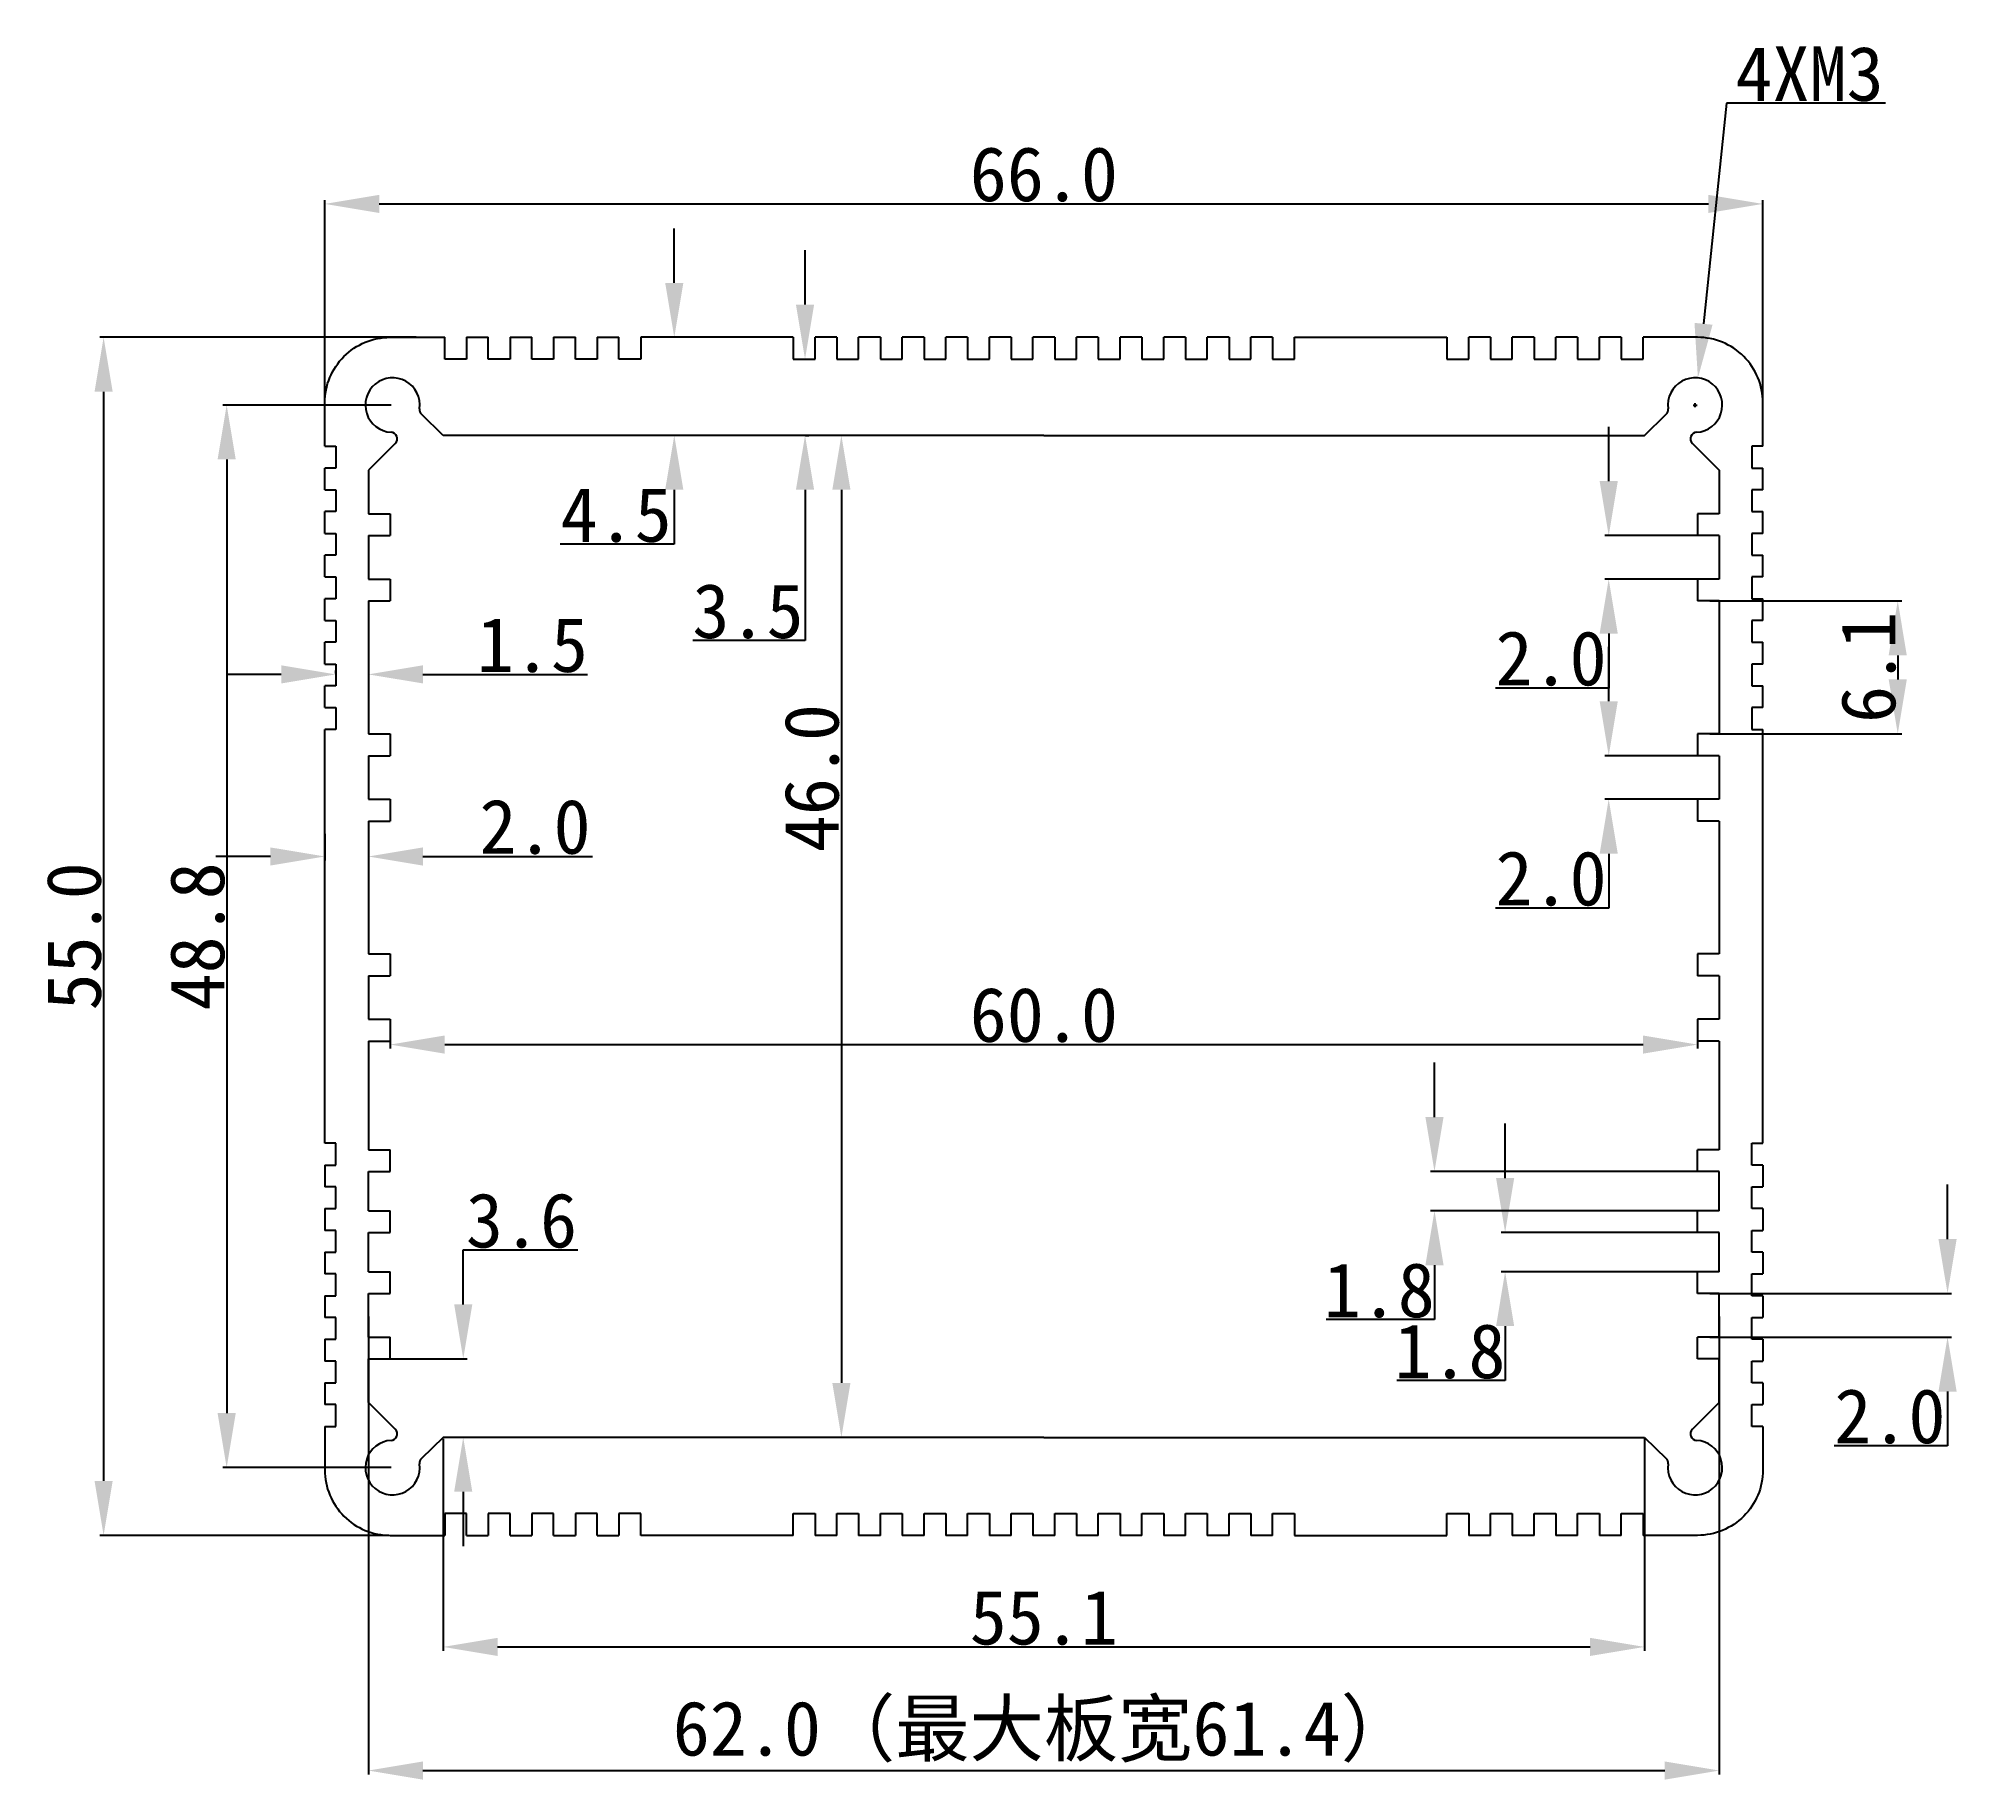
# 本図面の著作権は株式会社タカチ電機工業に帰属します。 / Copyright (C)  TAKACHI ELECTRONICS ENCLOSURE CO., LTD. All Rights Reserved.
# Model space of a CAD drawing. Header units: inches. Extents: x 20.3 to 108.3, y -6.1 to 73.9.
import ezdxf

# ---------------------------------------------------------------- set-up
doc = ezdxf.new("R2010")
doc.units = ezdxf.units.IN
doc.header["$MEASUREMENT"] = 0
doc.layers.get('Defpoints').update_dxf_attribs({"lineweight": 25})
doc.layers.add('1', color=30, linetype='Continuous')
doc.styles.get("Standard").update_dxf_attribs({"font": 'simhei.ttf'})
doc.dimstyles.get("Standard").update_dxf_attribs({"dimtxt": 2.5, "dimasz": 2.5, "dimexe": 0.18, "dimexo": 0.0625, "dimgap": 0.09, "dimtad": 1, "dimtoh": 1, "dimdec": 1, "dimzin": 0, "dimdsep": 46, "dimtxsty": 'Standard', "dimcen": 0.09, "dimadec": 0, "dimazin": 0, "dimtfac": 1, "dimtdec": 1, "dimtofl": 0, "dimtmove": 0, "dimatfit": 3, "dimfxl": 1, "dimtolj": 1, "dimtzin": 0, "dimarcsym": 0})

# ---------------------------------------------------------------- blocks, each defined once
blk = doc.blocks.new('*D53')
at = {"color": 0, "lineweight": -2}
for p, q in [((36.48, 57.054), (28.748, 57.054)), ((28.928, 54.554), (28.928, 10.773)), ((36.48, 8.273), (28.748, 8.273))]:
    blk.add_line(p, q, dxfattribs=at)
at = {"color": 0}
for points in [[(28.511, 54.554), (29.344, 54.554), (28.928, 57.054)], [(28.511, 10.773), (29.344, 10.773), (28.928, 8.273)]]:
    blk.add_solid(points, dxfattribs=at)
at = {"layer": 'Defpoints', "color": 0}
for p in [(36.543, 57.054), (28.928, 8.273), (36.543, 8.273)]:
    blk.add_point(p, dxfattribs=at)
at = {"color": 0, "insert": (27.588, 32.663), "char_height": 2.5, "attachment_point": 5, "rotation": 90}
blk.add_mtext('\\A1;48.8', dxfattribs=at)
blk = doc.blocks.new('*D54')
at = {"color": 0, "lineweight": -2}
for p, q in [((49.47, 62.663), (49.47, 65.163)), ((50.336, 60.163), (49.29, 60.163)), ((50.336, 55.663), (49.29, 55.663)), ((49.47, 53.163), (49.47, 50.663)), ((49.47, 50.663), (44.226, 50.663))]:
    blk.add_line(p, q, dxfattribs=at)
at = {"color": 0}
for points in [[(49.053, 62.663), (49.887, 62.663), (49.47, 60.163)], [(49.053, 53.163), (49.887, 53.163), (49.47, 55.663)]]:
    blk.add_solid(points, dxfattribs=at)
at = {"layer": 'Defpoints', "color": 0}
for p in [(50.398, 60.163), (49.47, 55.663), (50.398, 55.663)]:
    blk.add_point(p, dxfattribs=at)
at = {"color": 0, "insert": (46.803, 52.003), "char_height": 2.5, "attachment_point": 5}
blk.add_mtext('\\A1;4.5', dxfattribs=at)
blk = doc.blocks.new('*D55')
at = {"color": 0, "lineweight": -2}
for p, q in [((55.472, 61.663), (55.472, 64.163)), ((55.496, 59.163), (55.652, 59.163)), ((55.496, 55.663), (55.652, 55.663)), ((55.472, 53.163), (55.472, 46.244)), ((55.472, 46.244), (50.326, 46.244))]:
    blk.add_line(p, q, dxfattribs=at)
at = {"color": 0}
for points in [[(55.055, 61.663), (55.889, 61.663), (55.472, 59.163)], [(55.055, 53.163), (55.889, 53.163), (55.472, 55.663)]]:
    blk.add_solid(points, dxfattribs=at)
at = {"layer": 'Defpoints', "color": 0}
for p in [(55.433, 59.163), (55.433, 55.663), (55.472, 55.663)]:
    blk.add_point(p, dxfattribs=at)
at = {"color": 0, "insert": (52.854, 47.584), "char_height": 2.5, "attachment_point": 5}
blk.add_mtext('\\A1;3.5', dxfattribs=at)
blk = doc.blocks.new('*D58')
at = {"color": 0, "lineweight": -2}
for p, q in [((59.962, 55.663), (56.961, 55.663)), ((57.141, 53.163), (57.141, 12.163)), ((59.962, 9.663), (56.961, 9.663))]:
    blk.add_line(p, q, dxfattribs=at)
at = {"color": 0}
for points in [[(56.724, 53.163), (57.557, 53.163), (57.141, 55.663)], [(56.724, 12.163), (57.557, 12.163), (57.141, 9.663)]]:
    blk.add_solid(points, dxfattribs=at)
at = {"layer": 'Defpoints', "color": 0}
for p in [(60.024, 55.663), (57.141, 9.663), (60.024, 9.663)]:
    blk.add_point(p, dxfattribs=at)
at = {"color": 0, "insert": (55.787, 39.927), "char_height": 2.5, "attachment_point": 5, "rotation": 90}
blk.add_mtext('\\A1;46.0', dxfattribs=at)
blk = doc.blocks.new('*D59')
at = {"color": 0, "lineweight": -2}
for p, q in [((36.433, 28.291), (36.433, 27.514)), ((96.433, 28.291), (96.433, 27.514)), ((38.933, 27.694), (93.933, 27.694))]:
    blk.add_line(p, q, dxfattribs=at)
at = {"color": 0}
for points in [[(38.933, 28.111), (38.933, 27.277), (36.433, 27.694)], [(93.933, 28.111), (93.933, 27.277), (96.433, 27.694)]]:
    blk.add_solid(points, dxfattribs=at)
at = {"layer": 'Defpoints', "color": 0}
for p in [(36.433, 28.354), (96.433, 28.354), (96.433, 27.694)]:
    blk.add_point(p, dxfattribs=at)
at = {"color": 0, "insert": (66.433, 29.048), "char_height": 2.5, "attachment_point": 5}
blk.add_mtext('\\A1;60.0', dxfattribs=at)
blk = doc.blocks.new('*D61')
at = {"color": 0, "lineweight": -2}
for p, q in [((38.861, 9.601), (38.861, -0.138)), ((94.005, 9.601), (94.005, -0.138)), ((41.361, 0.042), (91.505, 0.042))]:
    blk.add_line(p, q, dxfattribs=at)
at = {"color": 0}
for points in [[(41.361, 0.459), (41.361, -0.375), (38.861, 0.042)], [(91.505, 0.459), (91.505, -0.375), (94.005, 0.042)]]:
    blk.add_solid(points, dxfattribs=at)
at = {"layer": 'Defpoints', "color": 0}
for p in [(38.861, 9.663), (94.005, 9.663), (94.005, 0.042)]:
    blk.add_point(p, dxfattribs=at)
at = {"color": 0, "insert": (66.433, 1.382), "char_height": 2.5, "attachment_point": 5}
blk.add_mtext('\\A1;55.1', dxfattribs=at)
blk = doc.blocks.new('*D62')
at = {"layer": '1', "color": 0, "lineweight": -2}
for p, q in [((35.433, 15.204), (35.433, -5.815)), ((97.433, 15.204), (97.433, -5.815)), ((37.933, -5.635), (94.933, -5.635))]:
    blk.add_line(p, q, dxfattribs=at)
at = {"layer": '1', "color": 0}
for points in [[(37.933, -5.218), (37.933, -6.052), (35.433, -5.635)], [(94.933, -5.218), (94.933, -6.052), (97.433, -5.635)]]:
    blk.add_solid(points, dxfattribs=at)
at = {"layer": 'Defpoints', "color": 0}
for p in [(35.433, 15.267), (97.433, 15.267), (97.433, -5.635)]:
    blk.add_point(p, dxfattribs=at)
at = {"layer": '1', "color": 0, "insert": (66.433, -3.86), "char_height": 2.5, "attachment_point": 5}
blk.add_mtext('\\A1;62.0（最大板宽61.4）', dxfattribs=at)
blk = doc.blocks.new('*D63')
at = {"color": 0, "lineweight": -2}
for p, q in [((97.757, 70.907), (96.709, 60.784)), ((105.06, 70.907), (97.757, 70.907)), ((96.233, 57.054), (96.413, 57.054)), ((96.323, 56.964), (96.323, 57.144))]:
    blk.add_line(p, q, dxfattribs=at)
at = {"color": 0}
blk.add_solid([(96.295, 60.827), (97.124, 60.741), (96.452, 58.297)], dxfattribs=at)
at = {"layer": 'Defpoints', "color": 0}
for p in [(96.452, 58.297), (96.195, 55.811)]:
    blk.add_point(p, dxfattribs=at)
at = {"color": 0, "insert": (101.576, 72.247), "char_height": 2.5, "attachment_point": 5}
blk.add_mtext('\\A1;{\\f@SimHei|b0|i0|c134|p49;4XM3}', dxfattribs=at)
blk = doc.blocks.new('*D64')
at = {"color": 0, "lineweight": -2}
for p, q in [((37.621, 60.163), (23.099, 60.163)), ((23.279, 57.663), (23.279, 7.663)), ((36.371, 5.163), (23.099, 5.163))]:
    blk.add_line(p, q, dxfattribs=at)
at = {"color": 0}
for points in [[(22.863, 57.663), (23.696, 57.663), (23.279, 60.163)], [(22.863, 7.663), (23.696, 7.663), (23.279, 5.163)]]:
    blk.add_solid(points, dxfattribs=at)
at = {"layer": 'Defpoints', "color": 0}
for p in [(37.683, 60.163), (23.279, 5.163), (36.433, 5.163)]:
    blk.add_point(p, dxfattribs=at)
at = {"color": 0, "insert": (21.925, 32.663), "char_height": 2.5, "attachment_point": 5, "rotation": 90}
blk.add_mtext('\\A1;55.0', dxfattribs=at)
blk = doc.blocks.new('*D65')
at = {"color": 0, "lineweight": -2}
for p, q in [((33.433, 57.117), (33.433, 66.467)), ((35.933, 66.287), (96.933, 66.287)), ((99.433, 56.226), (99.433, 66.467))]:
    blk.add_line(p, q, dxfattribs=at)
at = {"color": 0}
for points in [[(35.933, 66.704), (35.933, 65.871), (33.433, 66.287)], [(96.933, 66.704), (96.933, 65.871), (99.433, 66.287)]]:
    blk.add_solid(points, dxfattribs=at)
at = {"layer": 'Defpoints', "color": 0}
for p in [(99.433, 66.287), (33.433, 57.054), (99.433, 56.163)]:
    blk.add_point(p, dxfattribs=at)
at = {"color": 0, "insert": (66.433, 67.641), "char_height": 2.5, "attachment_point": 5}
blk.add_mtext('\\A1;66.0', dxfattribs=at)
blk = doc.blocks.new('*D66')
at = {"color": 0, "lineweight": -2}
for p, q in [((92.358, 53.56), (92.358, 56.06)), ((96.871, 51.06), (92.178, 51.06)), ((96.871, 49.06), (92.178, 49.06)), ((92.358, 46.56), (92.358, 44.06)), ((92.358, 44.06), (87.156, 44.06))]:
    blk.add_line(p, q, dxfattribs=at)
at = {"color": 0}
for points in [[(91.942, 53.56), (92.775, 53.56), (92.358, 51.06)], [(91.942, 46.56), (92.775, 46.56), (92.358, 49.06)]]:
    blk.add_solid(points, dxfattribs=at)
at = {"layer": 'Defpoints', "color": 0}
for p in [(96.933, 51.06), (92.358, 49.06), (96.933, 49.06)]:
    blk.add_point(p, dxfattribs=at)
at = {"color": 0, "insert": (89.712, 45.414), "char_height": 2.5, "attachment_point": 5}
blk.add_mtext('\\A1;2.0', dxfattribs=at)
blk = doc.blocks.new('*D67')
at = {"color": 0, "lineweight": -2}
for p, q in [((92.358, 43.457), (92.358, 45.957)), ((96.871, 40.957), (92.178, 40.957)), ((96.871, 38.957), (92.178, 38.957)), ((92.358, 36.457), (92.358, 33.957)), ((92.358, 33.957), (87.156, 33.957))]:
    blk.add_line(p, q, dxfattribs=at)
at = {"color": 0}
for points in [[(91.942, 43.457), (92.775, 43.457), (92.358, 40.957)], [(91.942, 36.457), (92.775, 36.457), (92.358, 38.957)]]:
    blk.add_solid(points, dxfattribs=at)
at = {"layer": 'Defpoints', "color": 0}
for p in [(96.933, 40.957), (92.358, 38.957), (96.933, 38.957)]:
    blk.add_point(p, dxfattribs=at)
at = {"color": 0, "insert": (89.712, 35.311), "char_height": 2.5, "attachment_point": 5}
blk.add_mtext('\\A1;2.0', dxfattribs=at)
blk = doc.blocks.new('*D68')
at = {"color": 0, "lineweight": -2}
for p, q in [((84.362, 24.367), (84.362, 26.867)), ((96.871, 21.867), (84.182, 21.867)), ((96.871, 20.067), (84.182, 20.067)), ((84.362, 17.567), (84.362, 15.067)), ((84.362, 15.067), (79.384, 15.067))]:
    blk.add_line(p, q, dxfattribs=at)
at = {"color": 0}
for points in [[(83.945, 24.367), (84.779, 24.367), (84.362, 21.867)], [(83.945, 17.567), (84.779, 17.567), (84.362, 20.067)]]:
    blk.add_solid(points, dxfattribs=at)
at = {"layer": 'Defpoints', "color": 0}
for p in [(96.933, 21.867), (84.362, 20.067), (96.933, 20.067)]:
    blk.add_point(p, dxfattribs=at)
at = {"color": 0, "insert": (81.828, 16.407), "char_height": 2.5, "attachment_point": 5}
blk.add_mtext('\\A1;1.8', dxfattribs=at)
blk = doc.blocks.new('*D69')
at = {"color": 0, "lineweight": -2}
for p, q in [((87.604, 21.567), (87.604, 24.067)), ((96.871, 19.067), (87.424, 19.067)), ((96.871, 17.267), (87.424, 17.267)), ((87.604, 14.767), (87.604, 12.267)), ((87.604, 12.267), (82.627, 12.267))]:
    blk.add_line(p, q, dxfattribs=at)
at = {"color": 0}
for points in [[(87.188, 21.567), (88.021, 21.567), (87.604, 19.067)], [(87.188, 14.767), (88.021, 14.767), (87.604, 17.267)]]:
    blk.add_solid(points, dxfattribs=at)
at = {"layer": 'Defpoints', "color": 0}
for p in [(96.933, 19.067), (87.604, 17.267), (96.933, 17.267)]:
    blk.add_point(p, dxfattribs=at)
at = {"color": 0, "insert": (85.071, 13.607), "char_height": 2.5, "attachment_point": 5}
blk.add_mtext('\\A1;1.8', dxfattribs=at)
blk = doc.blocks.new('*D70')
at = {"color": 0, "lineweight": -2}
for p, q in [((107.91, 18.767), (107.91, 21.267)), ((96.996, 16.267), (108.09, 16.267)), ((96.996, 14.267), (108.09, 14.267)), ((107.91, 11.767), (107.91, 9.267)), ((107.91, 9.267), (102.708, 9.267))]:
    blk.add_line(p, q, dxfattribs=at)
at = {"color": 0}
for points in [[(107.493, 18.767), (108.327, 18.767), (107.91, 16.267)], [(107.493, 11.767), (108.327, 11.767), (107.91, 14.267)]]:
    blk.add_solid(points, dxfattribs=at)
at = {"layer": 'Defpoints', "color": 0}
for p in [(96.933, 16.267), (96.933, 14.267), (107.91, 14.267)]:
    blk.add_point(p, dxfattribs=at)
at = {"color": 0, "insert": (105.264, 10.621), "char_height": 2.5, "attachment_point": 5}
blk.add_mtext('\\A1;2.0', dxfattribs=at)
blk = doc.blocks.new('*D71')
at = {"color": 0, "lineweight": -2}
for p, q in [((39.785, 15.767), (39.785, 18.267)), ((39.785, 18.267), (45.043, 18.267)), ((35.996, 13.267), (39.965, 13.267)), ((39.754, 9.663), (39.605, 9.663)), ((39.785, 7.163), (39.785, 4.663))]:
    blk.add_line(p, q, dxfattribs=at)
at = {"color": 0}
for points in [[(39.368, 15.767), (40.201, 15.767), (39.785, 13.267)], [(39.368, 7.163), (40.201, 7.163), (39.785, 9.663)]]:
    blk.add_solid(points, dxfattribs=at)
at = {"layer": 'Defpoints', "color": 0}
for p in [(35.933, 13.267), (39.785, 9.663), (39.816, 9.663)]:
    blk.add_point(p, dxfattribs=at)
at = {"color": 0, "insert": (42.459, 19.607), "char_height": 2.5, "attachment_point": 5}
blk.add_mtext('\\A1;3.6', dxfattribs=at)
blk = doc.blocks.new('*D72')
at = {"color": 0, "lineweight": -2}
for p, q in [((35.433, 44.946), (35.433, 44.509)), ((31.433, 44.689), (28.933, 44.689)), ((33.933, 44.726), (33.933, 44.869)), ((37.933, 44.689), (45.487, 44.689))]:
    blk.add_line(p, q, dxfattribs=at)
at = {"color": 0}
for points in [[(31.433, 45.106), (31.433, 44.273), (33.933, 44.689)], [(37.933, 45.106), (37.933, 44.273), (35.433, 44.689)]]:
    blk.add_solid(points, dxfattribs=at)
at = {"layer": 'Defpoints', "color": 0}
for p in [(35.433, 45.009), (33.933, 44.663), (35.433, 44.689)]:
    blk.add_point(p, dxfattribs=at)
at = {"color": 0, "insert": (42.96, 46.029), "char_height": 2.5, "attachment_point": 5}
blk.add_mtext('\\A1;1.5', dxfattribs=at)
blk = doc.blocks.new('*D73')
at = {"color": 0, "lineweight": -2}
for p, q in [((33.433, 37.362), (33.433, 36.149)), ((30.933, 36.329), (28.433, 36.329)), ((35.433, 36.835), (35.433, 36.149)), ((37.933, 36.329), (45.725, 36.329))]:
    blk.add_line(p, q, dxfattribs=at)
at = {"color": 0}
for points in [[(30.933, 36.745), (30.933, 35.912), (33.433, 36.329)], [(37.933, 36.745), (37.933, 35.912), (35.433, 36.329)]]:
    blk.add_solid(points, dxfattribs=at)
at = {"layer": 'Defpoints', "color": 0}
for p in [(33.433, 37.425), (35.433, 36.897), (35.433, 36.329)]:
    blk.add_point(p, dxfattribs=at)
at = {"color": 0, "insert": (43.079, 37.683), "char_height": 2.5, "attachment_point": 5}
blk.add_mtext('\\A1;2.0', dxfattribs=at)
blk = doc.blocks.new('*D74')
at = {"color": 0, "lineweight": -2}
for p, q in [((96.996, 48.06), (105.804, 48.06)), ((105.624, 45.56), (105.624, 44.457)), ((96.996, 41.957), (105.804, 41.957))]:
    blk.add_line(p, q, dxfattribs=at)
at = {"color": 0}
for points in [[(105.207, 45.56), (106.04, 45.56), (105.624, 48.06)], [(105.207, 44.457), (106.04, 44.457), (105.624, 41.957)]]:
    blk.add_solid(points, dxfattribs=at)
at = {"layer": 'Defpoints', "color": 0}
for p in [(96.933, 48.06), (96.933, 41.957), (105.624, 41.957)]:
    blk.add_point(p, dxfattribs=at)
at = {"color": 0, "insert": (104.284, 45.009), "char_height": 2.5, "attachment_point": 5, "rotation": 90}
blk.add_mtext('\\A1;6.1', dxfattribs=at)

msp = doc.modelspace()

# ---------------------------------------------------------------- linework, layer by layer
at = {"color": 7, "linetype": 'Continuous', "lineweight": -3}
for p, q in [((38.933, 59.163), (38.933, 60.163)), ((39.933, 60.163), (39.933, 59.163)), ((39.933, 60.163), (40.933, 60.163)), ((40.933, 59.163), (40.933, 60.163)), ((41.933, 60.163), (41.933, 59.163)), ((41.933, 60.163), (42.933, 60.163)), ((42.933, 59.163), (42.933, 60.163)), ((43.933, 60.163), (43.933, 59.163)), ((43.933, 60.163), (44.933, 60.163)), ((44.933, 59.163), (44.933, 60.163)), ((45.933, 60.163), (45.933, 59.163)), ((45.933, 60.163), (46.933, 60.163)), ((46.933, 59.163), (46.933, 60.163)), ((47.933, 60.163), (47.933, 59.163)), ((54.933, 60.163), (54.933, 59.163)), ((55.933, 59.163), (55.933, 60.163)), ((56.933, 60.163), (55.933, 60.163)), ((56.933, 60.163), (56.933, 59.163)), ((57.933, 59.163), (57.933, 60.163)), ((58.933, 60.163), (57.933, 60.163)), ((58.933, 60.163), (58.933, 59.163)), ((59.933, 59.163), (59.933, 60.163)), ((60.933, 60.163), (59.933, 60.163)), ((60.933, 60.163), (60.933, 59.163)), ((61.933, 59.163), (61.933, 60.163)), ((62.933, 60.163), (61.933, 60.163)), ((62.933, 60.163), (62.933, 59.163)), ((63.933, 59.163), (63.933, 60.163)), ((64.933, 60.163), (63.933, 60.163)), ((64.933, 60.163), (64.933, 59.163)), ((65.933, 59.163), (65.933, 60.163)), ((66.933, 60.163), (65.933, 60.163)), ((66.933, 60.163), (66.933, 59.163)), ((67.933, 59.163), (67.933, 60.163)), ((68.933, 60.163), (67.933, 60.163)), ((68.933, 60.163), (68.933, 59.163)), ((69.933, 59.163), (69.933, 60.163)), ((70.933, 60.163), (69.933, 60.163)), ((70.933, 60.163), (70.933, 59.163)), ((71.933, 59.163), (71.933, 60.163)), ((72.933, 60.163), (71.933, 60.163)), ((72.933, 60.163), (72.933, 59.163)), ((73.933, 59.163), (73.933, 60.163)), ((74.933, 60.163), (73.933, 60.163)), ((74.933, 60.163), (74.933, 59.163)), ((75.933, 59.163), (75.933, 60.163)), ((76.933, 60.163), (75.933, 60.163)), ((76.933, 60.163), (76.933, 59.163)), ((77.933, 59.163), (77.933, 60.163)), ((84.933, 60.163), (84.933, 59.163)), ((85.933, 59.163), (85.933, 60.163)), ((86.933, 60.163), (85.933, 60.163)), ((86.933, 60.163), (86.933, 59.163)), ((87.933, 59.163), (87.933, 60.163)), ((88.933, 60.163), (87.933, 60.163)), ((88.933, 60.163), (88.933, 59.163)), ((89.933, 59.163), (89.933, 60.163)), ((90.933, 60.163), (89.933, 60.163)), ((90.933, 60.163), (90.933, 59.163)), ((91.933, 59.163), (91.933, 60.163)), ((92.933, 60.163), (91.933, 60.163)), ((92.933, 60.163), (92.933, 59.163)), ((93.933, 59.163), (93.933, 60.163)), ((39.933, 59.163), (38.933, 59.163)), ((41.933, 59.163), (40.933, 59.163)), ((43.933, 59.163), (42.933, 59.163)), ((45.933, 59.163), (44.933, 59.163)), ((47.933, 59.163), (46.933, 59.163)), ((54.933, 59.163), (55.933, 59.163)), ((56.933, 59.163), (57.933, 59.163)), ((58.933, 59.163), (59.933, 59.163)), ((60.933, 59.163), (61.933, 59.163)), ((62.933, 59.163), (63.933, 59.163)), ((64.933, 59.163), (65.933, 59.163)), ((66.933, 59.163), (67.933, 59.163)), ((68.933, 59.163), (69.933, 59.163)), ((70.933, 59.163), (71.933, 59.163)), ((72.933, 59.163), (73.933, 59.163)), ((74.933, 59.163), (75.933, 59.163)), ((76.933, 59.163), (77.933, 59.163)), ((84.933, 59.163), (85.933, 59.163)), ((86.933, 59.163), (87.933, 59.163)), ((88.933, 59.163), (89.933, 59.163)), ((90.933, 59.163), (91.933, 59.163)), ((92.933, 59.163), (93.933, 59.163)), ((33.433, 55.163), (33.933, 55.163)), ((33.933, 55.163), (33.933, 54.163)), ((99.433, 55.163), (98.933, 55.163)), ((98.933, 55.163), (98.933, 54.163)), ((33.933, 54.163), (33.433, 54.163)), ((33.433, 53.163), (33.433, 54.163)), ((98.933, 54.163), (99.433, 54.163)), ((99.433, 53.163), (99.433, 54.163)), ((33.433, 53.163), (33.933, 53.163)), ((33.933, 53.163), (33.933, 52.163)), ((99.433, 53.163), (98.933, 53.163)), ((98.933, 53.163), (98.933, 52.163)), ((33.933, 52.163), (33.433, 52.163)), ((33.433, 51.163), (33.433, 52.163)), ((98.933, 52.163), (99.433, 52.163)), ((99.433, 51.163), (99.433, 52.163)), ((33.433, 51.163), (33.933, 51.163)), ((33.933, 51.163), (33.933, 50.163)), ((99.433, 51.163), (98.933, 51.163)), ((98.933, 51.163), (98.933, 50.163)), ((33.933, 50.163), (33.433, 50.163)), ((33.433, 49.163), (33.433, 50.163)), ((98.933, 50.163), (99.433, 50.163)), ((99.433, 49.163), (99.433, 50.163)), ((33.433, 49.163), (33.933, 49.163)), ((33.933, 49.163), (33.933, 48.163)), ((99.433, 49.163), (98.933, 49.163)), ((98.933, 49.163), (98.933, 48.163)), ((33.933, 48.163), (33.433, 48.163)), ((33.433, 47.163), (33.433, 48.163)), ((98.933, 48.163), (99.433, 48.163)), ((99.433, 47.163), (99.433, 48.163)), ((33.433, 47.163), (33.933, 47.163)), ((33.933, 47.163), (33.933, 46.163)), ((99.433, 47.163), (98.933, 47.163)), ((98.933, 47.163), (98.933, 46.163)), ((33.933, 46.163), (33.433, 46.163)), ((33.433, 45.163), (33.433, 46.163)), ((98.933, 46.163), (99.433, 46.163)), ((99.433, 45.163), (99.433, 46.163)), ((33.433, 45.163), (33.933, 45.163)), ((33.933, 45.163), (33.933, 44.163)), ((99.433, 45.163), (98.933, 45.163)), ((98.933, 45.163), (98.933, 44.163)), ((33.933, 44.163), (33.433, 44.163)), ((33.433, 43.163), (33.433, 44.163)), ((98.933, 44.163), (99.433, 44.163)), ((99.433, 43.163), (99.433, 44.163)), ((33.433, 43.163), (33.933, 43.163)), ((33.933, 43.163), (33.933, 42.163)), ((99.433, 43.163), (98.933, 43.163)), ((98.933, 43.163), (98.933, 42.163)), ((33.933, 42.163), (33.433, 42.163)), ((98.933, 42.163), (99.433, 42.163)), ((33.933, 23.163), (33.433, 23.163)), ((33.933, 22.163), (33.933, 23.163)), ((98.933, 22.163), (98.933, 23.163)), ((98.933, 23.163), (99.433, 23.163)), ((33.433, 22.163), (33.933, 22.163)), ((33.433, 22.163), (33.433, 21.163)), ((99.433, 22.163), (98.933, 22.163)), ((99.433, 22.163), (99.433, 21.163)), ((33.933, 21.163), (33.433, 21.163)), ((33.933, 20.163), (33.933, 21.163)), ((98.933, 21.163), (99.433, 21.163)), ((98.933, 20.163), (98.933, 21.163)), ((33.433, 20.163), (33.933, 20.163)), ((33.433, 20.163), (33.433, 19.163)), ((99.433, 20.163), (98.933, 20.163)), ((99.433, 20.163), (99.433, 19.163)), ((33.933, 19.163), (33.433, 19.163)), ((33.933, 18.163), (33.933, 19.163)), ((98.933, 18.163), (98.933, 19.163)), ((98.933, 19.163), (99.433, 19.163)), ((33.433, 18.163), (33.933, 18.163)), ((33.433, 18.163), (33.433, 17.163)), ((99.433, 18.163), (98.933, 18.163)), ((99.433, 18.163), (99.433, 17.163)), ((33.933, 17.163), (33.433, 17.163)), ((33.933, 16.163), (33.933, 17.163)), ((98.933, 16.163), (98.933, 17.163)), ((98.933, 17.163), (99.433, 17.163)), ((33.433, 16.163), (33.933, 16.163)), ((33.433, 16.163), (33.433, 15.163)), ((99.433, 16.163), (98.933, 16.163)), ((99.433, 16.163), (99.433, 15.163)), ((33.933, 15.163), (33.433, 15.163)), ((33.933, 14.163), (33.933, 15.163)), ((98.933, 15.163), (99.433, 15.163)), ((98.933, 14.163), (98.933, 15.163)), ((33.433, 14.163), (33.933, 14.163)), ((33.433, 14.163), (33.433, 13.163)), ((99.433, 14.163), (98.933, 14.163)), ((99.433, 14.163), (99.433, 13.163)), ((33.933, 13.163), (33.433, 13.163)), ((33.933, 12.163), (33.933, 13.163)), ((98.933, 12.163), (98.933, 13.163)), ((98.933, 13.163), (99.433, 13.163)), ((33.433, 12.163), (33.933, 12.163)), ((33.433, 12.163), (33.433, 11.163)), ((99.433, 12.163), (98.933, 12.163)), ((99.433, 12.163), (99.433, 11.163)), ((33.933, 11.163), (33.433, 11.163)), ((33.933, 10.163), (33.933, 11.163)), ((98.933, 10.163), (98.933, 11.163)), ((98.933, 11.163), (99.433, 11.163)), ((33.433, 10.163), (33.933, 10.163)), ((99.433, 10.163), (98.933, 10.163)), ((39.933, 6.163), (38.933, 6.163)), ((38.933, 6.163), (38.933, 5.163)), ((39.933, 5.163), (39.933, 6.163)), ((40.933, 6.163), (40.933, 5.163)), ((41.933, 6.163), (40.933, 6.163)), ((41.933, 5.163), (41.933, 6.163)), ((43.933, 6.163), (42.933, 6.163)), ((42.933, 6.163), (42.933, 5.163)), ((43.933, 5.163), (43.933, 6.163)), ((45.933, 6.163), (44.933, 6.163)), ((44.933, 6.163), (44.933, 5.163)), ((45.933, 5.163), (45.933, 6.163)), ((46.933, 6.163), (46.933, 5.163)), ((47.933, 6.163), (46.933, 6.163)), ((47.933, 5.163), (47.933, 6.163)), ((54.933, 5.163), (54.933, 6.163)), ((54.933, 6.163), (55.933, 6.163)), ((55.933, 6.163), (55.933, 5.163)), ((56.933, 5.163), (56.933, 6.163)), ((56.933, 6.163), (57.933, 6.163)), ((57.933, 6.163), (57.933, 5.163)), ((58.933, 5.163), (58.933, 6.163)), ((58.933, 6.163), (59.933, 6.163)), ((59.933, 6.163), (59.933, 5.163)), ((60.933, 5.163), (60.933, 6.163)), ((60.933, 6.163), (61.933, 6.163)), ((61.933, 6.163), (61.933, 5.163)), ((62.933, 5.163), (62.933, 6.163)), ((62.933, 6.163), (63.933, 6.163)), ((63.933, 6.163), (63.933, 5.163)), ((64.933, 5.163), (64.933, 6.163)), ((64.933, 6.163), (65.933, 6.163)), ((65.933, 6.163), (65.933, 5.163)), ((66.933, 5.163), (66.933, 6.163)), ((66.933, 6.163), (67.933, 6.163)), ((67.933, 6.163), (67.933, 5.163)), ((68.933, 5.163), (68.933, 6.163)), ((68.933, 6.163), (69.933, 6.163)), ((69.933, 6.163), (69.933, 5.163)), ((70.933, 5.163), (70.933, 6.163)), ((70.933, 6.163), (71.933, 6.163)), ((71.933, 6.163), (71.933, 5.163)), ((72.933, 5.163), (72.933, 6.163)), ((72.933, 6.163), (73.933, 6.163)), ((73.933, 6.163), (73.933, 5.163)), ((74.933, 5.163), (74.933, 6.163)), ((74.933, 6.163), (75.933, 6.163)), ((75.933, 6.163), (75.933, 5.163)), ((76.933, 5.163), (76.933, 6.163)), ((76.933, 6.163), (77.933, 6.163)), ((77.933, 6.163), (77.933, 5.163)), ((84.933, 5.163), (84.933, 6.163)), ((84.933, 6.163), (85.933, 6.163)), ((85.933, 6.163), (85.933, 5.163)), ((86.933, 5.163), (86.933, 6.163)), ((86.933, 6.163), (87.933, 6.163)), ((87.933, 6.163), (87.933, 5.163)), ((88.933, 5.163), (88.933, 6.163)), ((88.933, 6.163), (89.933, 6.163)), ((89.933, 6.163), (89.933, 5.163)), ((90.933, 5.163), (90.933, 6.163)), ((90.933, 6.163), (91.933, 6.163)), ((91.933, 6.163), (91.933, 5.163)), ((92.933, 5.163), (92.933, 6.163)), ((92.933, 6.163), (93.933, 6.163)), ((93.933, 6.163), (93.933, 5.163)), ((39.933, 5.163), (40.933, 5.163)), ((41.933, 5.163), (42.933, 5.163)), ((43.933, 5.163), (44.933, 5.163)), ((45.933, 5.163), (46.933, 5.163)), ((56.933, 5.163), (55.933, 5.163)), ((58.933, 5.163), (57.933, 5.163)), ((60.933, 5.163), (59.933, 5.163)), ((62.933, 5.163), (61.933, 5.163)), ((64.933, 5.163), (63.933, 5.163)), ((66.933, 5.163), (65.933, 5.163)), ((68.933, 5.163), (67.933, 5.163)), ((70.933, 5.163), (69.933, 5.163)), ((72.933, 5.163), (71.933, 5.163)), ((74.933, 5.163), (73.933, 5.163)), ((76.933, 5.163), (75.933, 5.163)), ((86.933, 5.163), (85.933, 5.163)), ((88.933, 5.163), (87.933, 5.163)), ((90.933, 5.163), (89.933, 5.163)), ((92.933, 5.163), (91.933, 5.163))]:
    msp.add_line(p, q, dxfattribs=at)
for p, q in [((54.933, 60.163), (47.933, 60.163)), ((77.933, 60.163), (84.933, 60.163)), ((38.861, 55.663), (37.869, 56.63)), ((94.005, 55.663), (94.997, 56.63)), ((66.433, 55.663), (38.861, 55.663)), ((66.433, 55.663), (94.005, 55.663)), ((36.667, 55.294), (35.433, 54.061)), ((96.199, 55.294), (97.433, 54.061)), ((35.433, 54.061), (35.433, 52.06)), ((97.433, 54.061), (97.433, 52.06)), ((35.433, 52.06), (36.433, 52.06)), ((36.433, 52.06), (36.433, 51.06)), ((97.433, 52.06), (96.433, 52.06)), ((96.433, 52.06), (96.433, 51.06)), ((35.433, 51.06), (36.433, 51.06)), ((35.433, 51.06), (35.433, 49.06)), ((97.433, 51.06), (96.433, 51.06)), ((97.433, 51.06), (97.433, 49.06)), ((35.433, 49.06), (36.433, 49.06)), ((36.433, 49.06), (36.433, 48.06)), ((97.433, 49.06), (96.433, 49.06)), ((96.433, 49.06), (96.433, 48.06)), ((35.433, 48.06), (35.433, 41.957)), ((35.433, 48.06), (36.433, 48.06)), ((97.433, 48.06), (96.433, 48.06)), ((97.433, 48.06), (97.433, 41.957)), ((33.433, 23.163), (33.433, 42.163)), ((35.433, 41.957), (36.433, 41.957)), ((36.433, 41.957), (36.433, 40.957)), ((96.433, 41.957), (96.433, 40.957)), ((97.433, 41.957), (96.433, 41.957)), ((99.433, 23.163), (99.433, 42.163)), ((35.433, 40.957), (36.433, 40.957)), ((35.433, 40.957), (35.433, 38.957)), ((97.433, 40.957), (96.433, 40.957)), ((97.433, 40.957), (97.433, 38.957)), ((35.433, 38.957), (36.433, 38.957)), ((36.433, 38.957), (36.433, 37.957)), ((96.433, 38.957), (96.433, 37.957)), ((97.433, 38.957), (96.433, 38.957)), ((35.433, 37.957), (36.433, 37.957)), ((35.433, 37.957), (35.433, 31.854)), ((97.433, 37.957), (96.433, 37.957)), ((97.433, 37.957), (97.433, 31.854)), ((35.433, 31.854), (36.433, 31.854)), ((36.433, 31.854), (36.433, 30.854)), ((96.433, 31.854), (96.433, 30.854)), ((97.433, 31.854), (96.433, 31.854)), ((35.433, 30.854), (36.433, 30.854)), ((35.433, 30.854), (35.433, 28.854)), ((97.433, 30.854), (96.433, 30.854)), ((97.433, 30.854), (97.433, 28.854)), ((35.433, 28.854), (36.433, 28.854)), ((36.433, 28.854), (36.433, 27.854)), ((96.433, 28.854), (96.433, 27.854)), ((97.433, 28.854), (96.433, 28.854)), ((35.433, 27.854), (36.433, 27.854)), ((35.433, 27.854), (35.433, 22.867)), ((97.433, 27.854), (96.433, 27.854)), ((97.433, 27.854), (97.433, 22.867)), ((35.433, 22.867), (36.433, 22.867)), ((36.433, 21.867), (36.433, 22.867)), ((97.433, 22.867), (96.433, 22.867)), ((96.433, 21.867), (96.433, 22.867)), ((35.433, 21.867), (36.433, 21.867)), ((35.433, 20.067), (35.433, 21.867)), ((97.433, 21.867), (96.433, 21.867)), ((97.433, 20.067), (97.433, 21.867)), ((35.433, 20.067), (36.433, 20.067)), ((36.433, 19.067), (36.433, 20.067)), ((97.433, 20.067), (96.433, 20.067)), ((96.433, 19.067), (96.433, 20.067)), ((35.433, 19.067), (36.433, 19.067)), ((35.433, 17.267), (35.433, 19.067)), ((97.433, 19.067), (96.433, 19.067)), ((97.433, 17.267), (97.433, 19.067)), ((35.433, 17.267), (36.433, 17.267)), ((36.433, 16.267), (36.433, 17.267)), ((96.433, 16.267), (96.433, 17.267)), ((97.433, 17.267), (96.433, 17.267)), ((35.433, 16.267), (36.433, 16.267)), ((35.433, 14.267), (35.433, 16.267)), ((97.433, 16.267), (96.433, 16.267)), ((97.433, 14.267), (97.433, 16.267)), ((35.433, 14.267), (36.433, 14.267)), ((36.433, 13.267), (36.433, 14.267)), ((97.433, 14.267), (96.433, 14.267)), ((96.433, 13.267), (96.433, 14.267)), ((35.433, 11.265), (35.433, 13.267)), ((35.433, 13.267), (36.433, 13.267)), ((97.433, 13.267), (96.433, 13.267)), ((97.433, 11.265), (97.433, 13.267)), ((36.667, 10.032), (35.433, 11.265)), ((96.199, 10.032), (97.433, 11.265)), ((38.861, 9.663), (37.869, 8.697)), ((66.433, 9.663), (38.861, 9.663)), ((66.433, 9.663), (94.005, 9.663)), ((94.005, 9.663), (94.997, 8.697)), ((54.933, 5.163), (47.933, 5.163)), ((77.933, 5.163), (84.933, 5.163))]:
    msp.add_line(p, q)
for points in [[(33.433, 55.163), (33.433, 57.163, -0.414214), (36.433, 60.163), (38.933, 60.163)], [(99.433, 55.163), (99.433, 57.163, 0.414214), (96.433, 60.163), (93.933, 60.163)], [(33.433, 10.163), (33.433, 8.163, 0.414214), (36.433, 5.163), (38.933, 5.163)], [(99.433, 10.163), (99.433, 8.163, -0.414214), (96.433, 5.163), (93.933, 5.163)]]:
    msp.add_lwpolyline(points, format="xyb")
for centre, radius, start, end in [((36.543, 57.054), 1.25, 352.23676, 266.73985), ((96.323, 57.054), 1.25, 273.26015, 187.76324), ((38.079, 56.845), 0.3, 172.23676, 225.72962), ((94.788, 56.845), 0.3, 314.27038, 7.76324), ((36.455, 55.507), 0.3, 314.98726, 86.73985), ((96.412, 55.507), 0.3, 93.26015, 225.01274), ((36.455, 9.82), 0.3, 273.26015, 45.01274), ((96.412, 9.82), 0.3, 134.98726, 266.73985), ((36.543, 8.273), 1.25, 93.26015, 7.76324), ((96.323, 8.273), 1.25, 172.23676, 86.73985), ((38.079, 8.482), 0.3, 134.27038, 187.76324), ((94.788, 8.482), 0.3, 352.23676, 45.72962)]:
    msp.add_arc(centre, radius, start, end)

# ---------------------------------------------------------------- dimensions: what is measured, and where the dimension line sits
dim = msp.add_diameter_dim_2p(p1=(96.195, 55.811), p2=(96.452, 58.297), text='{\\f@SimHei|b0|i0|c134|p49;4XM3}', dimstyle='Standard')
dim.commit()
dim.dimension.update_dxf_attribs({"geometry": '*D63', "text_midpoint": (101.576, 70.907), "dimtype": 163})
for base, p1, p2, picture, middle in [((99.433, 66.287), (33.433, 57.054), (99.433, 56.163), '*D65', (66.433, 67.641)), ((35.433, 36.329), (33.433, 37.425), (35.433, 36.897), '*D73', (43.079, 37.683)), ((96.433, 27.694), (36.433, 28.354), (96.433, 28.354), '*D59', (66.433, 29.048))]:
    dim = msp.add_linear_dim(base=base, p1=p1, p2=p2, dimstyle='Standard')
    dim.commit()
    dim.dimension.update_dxf_attribs({"geometry": picture, "text_midpoint": middle})
for base, p1, p2, picture, middle in [((49.47, 55.663), (50.398, 60.163), (50.398, 55.663), '*D54', (46.803, 52.003)), ((23.279, 5.163), (37.683, 60.163), (36.433, 5.163), '*D64', (21.925, 32.663)), ((92.358, 49.06), (96.933, 51.06), (96.933, 49.06), '*D66', (89.712, 45.414)), ((105.624, 41.957), (96.933, 48.06), (96.933, 41.957), '*D74', (104.284, 45.009)), ((92.358, 38.957), (96.933, 40.957), (96.933, 38.957), '*D67', (89.712, 35.311)), ((84.362, 20.067), (96.933, 21.867), (96.933, 20.067), '*D68', (81.828, 16.407)), ((87.604, 17.267), (96.933, 19.067), (96.933, 17.267), '*D69', (85.071, 13.607)), ((107.91, 14.267), (96.933, 16.267), (96.933, 14.267), '*D70', (105.264, 10.621))]:
    dim = msp.add_linear_dim(base=base, p1=p1, p2=p2, angle=90, dimstyle='Standard')
    dim.commit()
    dim.dimension.update_dxf_attribs({"geometry": picture, "text_midpoint": middle})
for base, p1, p2, picture, middle in [((55.472, 55.663), (55.433, 59.163), (55.433, 55.663), '*D55', (52.854, 46.244)), ((28.928, 8.273), (36.543, 57.054), (36.543, 8.273), '*D53', (28.928, 32.663)), ((57.141, 9.663), (60.024, 55.663), (60.024, 9.663), '*D58', (57.141, 39.927)), ((39.785, 9.663), (35.933, 13.267), (39.816, 9.663), '*D71', (42.459, 18.267))]:
    dim = msp.add_linear_dim(base=base, p1=p1, p2=p2, angle=90, dimstyle='Standard')
    dim.commit()
    dim.dimension.update_dxf_attribs({"geometry": picture, "text_midpoint": middle, "dimtype": 160})
for base, p1, p2, picture, middle in [((35.433, 44.689), (33.933, 44.663), (35.433, 45.009), '*D72', (42.96, 44.689)), ((94.005, 0.042), (38.861, 9.663), (94.005, 9.663), '*D61', (66.433, 0.042))]:
    dim = msp.add_linear_dim(base=base, p1=p1, p2=p2, dimstyle='Standard')
    dim.commit()
    dim.dimension.update_dxf_attribs({"geometry": picture, "text_midpoint": middle, "dimtype": 160})
at = {"layer": '1'}
dim = msp.add_linear_dim(base=(97.433, -5.635), p1=(35.433, 15.267), p2=(97.433, 15.267), text='<>（最大板宽61.4）', dimstyle='Standard', dxfattribs=at)
dim.commit()
dim.dimension.update_dxf_attribs({"geometry": '*D62', "text_midpoint": (66.433, -5.635), "dimtype": 160})

doc.saveas('drawing.dxf')
